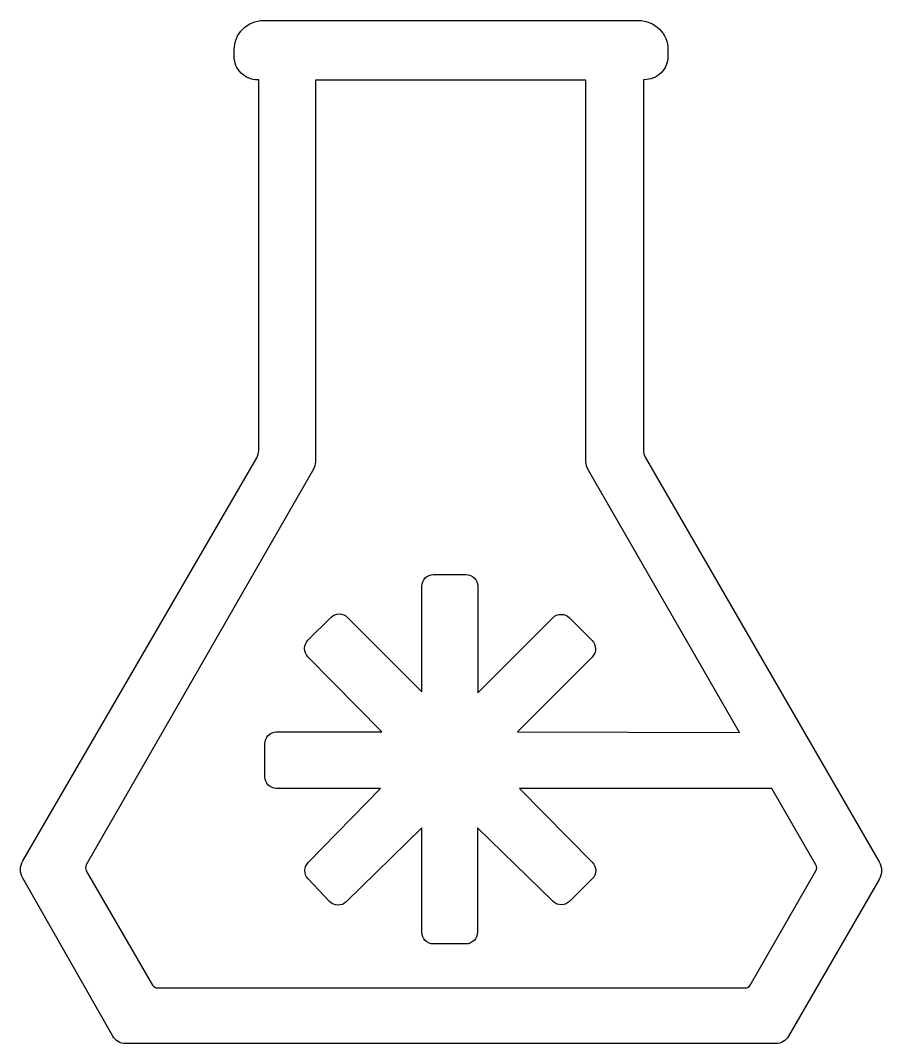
# Model space of a CAD drawing. Header units: inches. Extents: x -1.45 to 1.45, y -1.71 to 1.72.
import ezdxf

# ---------------------------------------------------------------- set-up
doc = ezdxf.new("R2010")
doc.units = ezdxf.units.IN
doc.layers.get('0').update_dxf_attribs({"linetype": 'CONTINUOUS'})

msp = doc.modelspace()

# ---------------------------------------------------------------- linework, layer by layer
for points in [[(-0.6459, 0.279), (-0.6459, 1.523), (-0.6496, 1.523, -0.414214), (-0.7283, 1.6018), (-0.7283, 1.6241, -0.414214), (-0.6299, 1.7226), (0.6299, 1.7226, -0.414214), (0.7283, 1.6241), (0.7283, 1.6023, -0.416264), (0.6491, 1.5236), (0.6457, 1.5236), (0.6457, 0.2807, 0.131804), (0.6523, 0.2561), (1.4376, -1.1023, -0.268222), (1.4376, -1.1614), (1.1334, -1.6878, -0.267836), (1.0908, -1.7124), (-1.0935, -1.7124, -0.269399), (-1.1362, -1.6876), (-1.4384, -1.1576, -0.26717), (-1.4382, -1.0987), (-0.6525, 0.2543, 0.132289)], [(0.2235, -0.6653), (0.968, -0.6676), (0.4593, 0.2157, -0.131366), (0.4528, 0.2403), (0.4528, 1.5219), (-0.4557, 1.5219), (-0.4557, 0.2403, -0.131071), (-0.4622, 0.2157), (-1.2251, -1.1125, 0.267862), (-1.225, -1.1322), (-1.0024, -1.516, 0.267424), (-0.9854, -1.5258), (0.9878, -1.5258, 0.268562), (1.0049, -1.516), (1.2252, -1.1322, 0.267862), (1.2252, -1.1126), (1.0767, -0.8565), (0.2293, -0.8565), (0.4743, -1.1039, -0.414214), (0.474, -1.1596), (0.3975, -1.2354, -0.40936), (0.3423, -1.2356), (0.0886, -0.9877), (0.0886, -1.3386, -0.414214), (0.0492, -1.378), (-0.0591, -1.378, -0.414214), (-0.0984, -1.3386), (-0.0984, -0.9877), (-0.3518, -1.2366, -0.419031), (-0.408, -1.2356), (-0.4804, -1.1593, -0.403531), (-0.48, -1.1047), (-0.2371, -0.8563), (-0.5861, -0.8563, -0.414214), (-0.6254, -0.8169), (-0.6254, -0.7055, -0.414214), (-0.5861, -0.6662), (-0.2331, -0.6662), (-0.4809, -0.4139, -0.41182), (-0.4806, -0.3584), (-0.4036, -0.2815, -0.414214), (-0.3479, -0.2816), (-0.0984, -0.5315), (-0.0984, -0.1772, -0.414214), (-0.0591, -0.1378), (0.05, -0.1378, -0.414214), (0.0894, -0.1772), (0.0894, -0.5354), (0.3416, -0.2829, -0.414214), (0.3973, -0.2829), (0.4736, -0.3591, -0.414214), (0.4737, -0.4148)]]:
    msp.add_lwpolyline(points, format="xyb", close=True)

doc.saveas('drawing.dxf')
